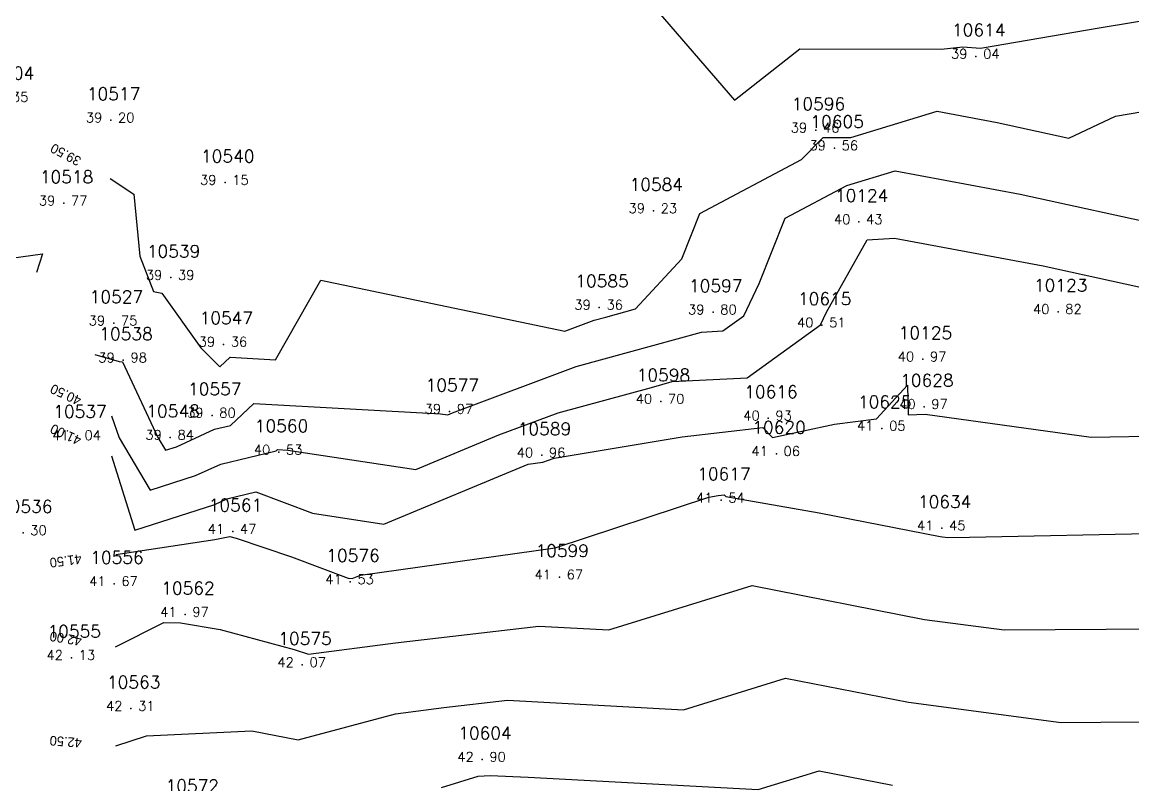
# Model space of a CAD drawing. Header units: millimetres. Extents: x 1412565 to 1412813, y 4931476 to 4931699.
# Drawn here: x 1412627.09 to 1412650.24, y 4931665.79 to 4931681.68 of the extents above; entities that cross this region are included whole.
import ezdxf
from ezdxf.enums import TextEntityAlignment as Align

# ---------------------------------------------------------------- set-up
doc = ezdxf.new("R2010")
doc.units = ezdxf.units.MM
for name, color, linetype in [('CIVIL', 50, 'Continuous'), ('CIVIL-DRAW', 80, 'Continuous'), ('CIVIL-NONAME', 130, 'Continuous'), ('CIVIL-TEXT', 240, 'Continuous'), ('CIVIL-Z', 50, 'Continuous'), ('Tcontours0', 7, 'Continuous'), ('Tcontours1', 7, 'Continuous'), ('Tcontours2', 7, 'Continuous')]:
    doc.layers.add(name, color=color, linetype=linetype)
doc.styles.add('CIVILCADMAIN', font='TXT.SHX')
doc.styles.add('MAVAT_HebTXT', font='hebtxt.shx')
doc.styles.get("Standard").update_dxf_attribs({"font": 'arial.ttf'})

# ---------------------------------------------------------------- blocks, each defined once
blk = doc.blocks.new('CIVIL-ZZ')
at = {"layer": 'CIVIL-DRAW'}
blk.add_point((0, 0), dxfattribs=at)
at = {"layer": 'CIVIL-NONAME'}
blk.add_attdef('NAME', text='', height=1.8, dxfattribs=at).set_placement((0, 2.1), align=Align.CENTER)
at = {"layer": 'CIVIL-TEXT', "flags": 8}
blk.add_attdef('TEXT', text='', height=2, dxfattribs=at).set_placement((0.2, -3.3), align=Align.CENTER)
at = {"layer": 'CIVIL-Z'}
blk.add_attdef('Z1', text='', height=1.6, dxfattribs=at).set_placement((-0.75, -0.225), align=Align.RIGHT)
blk.add_attdef('Z2', (0.75, -0.225), '', height=1.6, dxfattribs=at)

msp = doc.modelspace()

# ---------------------------------------------------------------- linework, layer by layer
at = {"layer": 'Tcontours0', "elevation": 40}
for points in [[(1412628.609, 4931674.756), (1412629.113, 4931674.616), (1412629.182, 4931674.609), (1412629.921, 4931673.029), (1412630.078, 4931672.763), (1412630.308, 4931672.838), (1412631.101, 4931673.2), (1412631.431, 4931673.279), (1412631.919, 4931673.739), (1412635.809, 4931673.524), (1412635.96, 4931673.502), (1412636.058, 4931673.542), (1412638.64, 4931674.508), (1412639.731, 4931674.804), (1412641.248, 4931675.227), (1412641.694, 4931675.249), (1412642.129, 4931675.564), (1412642.455, 4931676.237), (1412642.996, 4931677.602), (1412644.278, 4931678.281), (1412645.285, 4931678.587), (1412647.892, 4931678.101), (1412651.007, 4931677.417)], [(1412625.3, 4931676.553), (1412627.518, 4931676.858), (1412627.391, 4931676.467)]]:
    msp.add_lwpolyline(points, dxfattribs=at)
at = {"layer": 'Tcontours1'}
for points, elevation in [([(1412628.989, 4931682.698), (1412631.382, 4931683.553), (1412631.712, 4931683.645), (1412633.428, 4931683.628), (1412633.509, 4931682.172), (1412635.865, 4931682.511), (1412637.49, 4931682.841), (1412639.509, 4931682.878), (1412641.935, 4931680.056), (1412643.301, 4931681.131), (1412646.248, 4931681.12), (1412646.696, 4931681.172), (1412647.067, 4931681.139), (1412649.536, 4931681.563), (1412652.527, 4931682.056)], 39), ([(1412628.954, 4931672.65), (1412629.438, 4931671.097), (1412631.105, 4931671.635), (1412631.359, 4931671.751), (1412631.96, 4931671.895), (1412633.14, 4931671.451), (1412634.633, 4931671.226), (1412637.64, 4931672.475), (1412637.941, 4931672.517), (1412638.178, 4931672.595), (1412640.85, 4931673.044), (1412642.528, 4931673.234), (1412642.732, 4931673.032), (1412644.023, 4931673.307), (1412644.894, 4931673.419), (1412645.541, 4931674.12), (1412645.56, 4931673.501), (1412645.913, 4931673.512), (1412649.37, 4931673.033), (1412650.937, 4931673.067)], 41), ([(1412629.036, 4931668.668), (1412630.046, 4931669.171), (1412630.39, 4931669.167), (1412631.222, 4931669.025), (1412632.761, 4931668.614), (1412633.06, 4931668.514), (1412634.873, 4931668.751), (1412637.858, 4931669.1), (1412639.318, 4931669.022), (1412642.304, 4931669.945), (1412645.895, 4931669.24), (1412647.561, 4931669.02), (1412650.745, 4931669.039)], 42), ([(1412635.829, 4931665.737), (1412636.596, 4931665.973), (1412636.847, 4931665.989), (1412637.64, 4931665.952), (1412642.434, 4931665.693), (1412643.704, 4931666.086), (1412645.231, 4931665.786)], 43)]:
    msp.add_lwpolyline(points, dxfattribs=dict(at, elevation=elevation))
at = {"layer": 'Tcontours2'}
for points, elevation in [([(1412628.927, 4931678.428), (1412629.423, 4931678.097), (1412629.544, 4931676.809), (1412629.826, 4931676.07), (1412630.005, 4931676.039), (1412630.818, 4931674.895), (1412631.214, 4931674.499), (1412631.428, 4931674.701), (1412632.371, 4931674.649), (1412633.318, 4931676.304), (1412638.404, 4931675.242), (1412639.015, 4931675.471), (1412639.254, 4931675.535), (1412639.874, 4931675.708), (1412640.837, 4931676.751), (1412641.213, 4931677.698), (1412643.335, 4931678.822), (1412643.786, 4931679.282), (1412644.36, 4931679.28), (1412646.163, 4931679.828), (1412647.412, 4931679.595), (1412648.904, 4931679.268), (1412649.877, 4931679.722), (1412651.257, 4931679.959)], 39.5), ([(1412628.953, 4931673.479), (1412629.113, 4931673.025), (1412629.758, 4931671.93), (1412630.706, 4931672.236), (1412631.23, 4931672.476), (1412632.383, 4931672.752), (1412632.411, 4931672.778), (1412632.631, 4931672.766), (1412635.297, 4931672.364), (1412637.028, 4931673.083), (1412638.265, 4931673.545), (1412640.209, 4931674.073), (1412640.642, 4931674.193), (1412642.202, 4931674.271), (1412643.728, 4931675.374), (1412643.856, 4931675.639), (1412644.702, 4931677.149), (1412645.275, 4931677.184), (1412648.373, 4931676.606), (1412650.364, 4931676.169)], 40.5), ([(1412629.041, 4931670.594), (1412631.11, 4931670.907), (1412631.421, 4931670.966), (1412631.552, 4931670.931), (1412632.705, 4931670.545), (1412633.885, 4931670.101), (1412633.97, 4931670.088), (1412634.14, 4931670.159), (1412638.201, 4931670.728), (1412641.402, 4931671.785), (1412641.6, 4931671.818), (1412641.724, 4931671.832), (1412641.756, 4931671.801), (1412643.704, 4931671.462), (1412646.227, 4931670.967), (1412646.378, 4931670.947), (1412646.834, 4931670.95), (1412650.886, 4931671.039)], 41.5), ([(1412629.047, 4931666.605), (1412629.682, 4931666.81), (1412631.877, 4931666.915), (1412632.847, 4931666.732), (1412634.873, 4931667.269), (1412635.877, 4931667.4), (1412637.204, 4931667.556), (1412640.876, 4931667.357), (1412643.004, 4931668.015), (1412645.563, 4931667.513), (1412648.743, 4931667.092), (1412650.397, 4931667.102)], 42.5)]:
    msp.add_lwpolyline(points, dxfattribs=dict(at, elevation=elevation))

# ---------------------------------------------------------------- block references
at = {"layer": 'CIVIL'}
ref = msp.add_blockref('CIVIL-ZZ', (1412646.97, 4931680.97, 39.04), dxfattribs=dict(at, xscale=0.2, yscale=0.2))
ref.add_attrib('Z2', '04', (1412647.12, 4931680.925), dxfattribs={"layer": 'CIVIL-Z', "height": 0.2, "style": 'CIVILCADMAIN'})
ref.add_attrib('Z1', '39', (1412646.45, 4931680.925), dxfattribs={"layer": 'CIVIL-Z', "height": 0.2, "style": 'CIVILCADMAIN'})
ref.add_attrib('NAME', '10614', (1412646.47, 4931681.39), dxfattribs={"layer": 'CIVIL-NONAME', "height": 0.26, "style": 'CIVILCADMAIN'})
ref = msp.add_blockref('CIVIL-ZZ', (1412626.73, 4931680.07, 39.35), dxfattribs=dict(at, xscale=0.2, yscale=0.2))
ref.add_attrib('Z2', '35', (1412626.88, 4931680.025), dxfattribs={"layer": 'CIVIL-Z', "height": 0.2, "style": 'CIVILCADMAIN'})
ref.add_attrib('Z1', '39', (1412626.21, 4931680.025), dxfattribs={"layer": 'CIVIL-Z', "height": 0.2, "style": 'CIVILCADMAIN'})
ref.add_attrib('NAME', '10504', (1412626.23, 4931680.49), dxfattribs={"layer": 'CIVIL-NONAME', "height": 0.26, "style": 'CIVILCADMAIN'})
ref = msp.add_blockref('CIVIL-ZZ', (1412628.94, 4931679.64, 39.2), dxfattribs=dict(at, xscale=0.2, yscale=0.2))
ref.add_attrib('Z2', '20', (1412629.09, 4931679.595), dxfattribs={"layer": 'CIVIL-Z', "height": 0.2, "style": 'CIVILCADMAIN'})
ref.add_attrib('Z1', '39', (1412628.42, 4931679.595), dxfattribs={"layer": 'CIVIL-Z', "height": 0.2, "style": 'CIVILCADMAIN'})
ref.add_attrib('NAME', '10517', (1412628.44, 4931680.06), dxfattribs={"layer": 'CIVIL-NONAME', "height": 0.26, "style": 'CIVILCADMAIN'})
ref = msp.add_blockref('CIVIL-ZZ', (1412643.63, 4931679.43, 39.46), dxfattribs=dict(at, xscale=0.2, yscale=0.2))
ref.add_attrib('Z2', '46', (1412643.78, 4931679.385), dxfattribs={"layer": 'CIVIL-Z', "height": 0.2, "style": 'CIVILCADMAIN'})
ref.add_attrib('Z1', '39', (1412643.11, 4931679.385), dxfattribs={"layer": 'CIVIL-Z', "height": 0.2, "style": 'CIVILCADMAIN'})
ref.add_attrib('NAME', '10596', (1412643.13, 4931679.85), dxfattribs={"layer": 'CIVIL-NONAME', "height": 0.26, "style": 'CIVILCADMAIN'})
ref = msp.add_blockref('CIVIL-ZZ', (1412644.02, 4931679.06, 39.56), dxfattribs=dict(at, xscale=0.2, yscale=0.2))
ref.add_attrib('Z2', '56', (1412644.17, 4931679.015), dxfattribs={"layer": 'CIVIL-Z', "height": 0.2, "style": 'CIVILCADMAIN'})
ref.add_attrib('Z1', '39', (1412643.5, 4931679.015), dxfattribs={"layer": 'CIVIL-Z', "height": 0.2, "style": 'CIVILCADMAIN'})
ref.add_attrib('NAME', '10605', (1412643.52, 4931679.48), dxfattribs={"layer": 'CIVIL-NONAME', "height": 0.26, "style": 'CIVILCADMAIN'})
ref = msp.add_blockref('CIVIL-ZZ', (1412631.32, 4931678.34, 39.15), dxfattribs=dict(at, xscale=0.2, yscale=0.2))
ref.add_attrib('Z2', '15', (1412631.47, 4931678.295), dxfattribs={"layer": 'CIVIL-Z', "height": 0.2, "style": 'CIVILCADMAIN'})
ref.add_attrib('Z1', '39', (1412630.8, 4931678.295), dxfattribs={"layer": 'CIVIL-Z', "height": 0.2, "style": 'CIVILCADMAIN'})
ref.add_attrib('NAME', '10540', (1412630.82, 4931678.76), dxfattribs={"layer": 'CIVIL-NONAME', "height": 0.26, "style": 'CIVILCADMAIN'})
ref = msp.add_blockref('CIVIL-ZZ', (1412627.96, 4931677.91, 39.77), dxfattribs=dict(at, xscale=0.2, yscale=0.2))
ref.add_attrib('Z2', '77', (1412628.11, 4931677.865), dxfattribs={"layer": 'CIVIL-Z', "height": 0.2, "style": 'CIVILCADMAIN'})
ref.add_attrib('Z1', '39', (1412627.44, 4931677.865), dxfattribs={"layer": 'CIVIL-Z', "height": 0.2, "style": 'CIVILCADMAIN'})
ref.add_attrib('NAME', '10518', (1412627.46, 4931678.33), dxfattribs={"layer": 'CIVIL-NONAME', "height": 0.26, "style": 'CIVILCADMAIN'})
ref = msp.add_blockref('CIVIL-ZZ', (1412640.25, 4931677.75, 39.23), dxfattribs=dict(at, xscale=0.2, yscale=0.2))
ref.add_attrib('Z2', '23', (1412640.4, 4931677.705), dxfattribs={"layer": 'CIVIL-Z', "height": 0.2, "style": 'CIVILCADMAIN'})
ref.add_attrib('Z1', '39', (1412639.73, 4931677.705), dxfattribs={"layer": 'CIVIL-Z', "height": 0.2, "style": 'CIVILCADMAIN'})
ref.add_attrib('NAME', '10584', (1412639.75, 4931678.17), dxfattribs={"layer": 'CIVIL-NONAME', "height": 0.26, "style": 'CIVILCADMAIN'})
ref = msp.add_blockref('CIVIL-ZZ', (1412644.53, 4931677.52, 40.43), dxfattribs=dict(at, xscale=0.2, yscale=0.2))
ref.add_attrib('Z2', '43', (1412644.68, 4931677.475), dxfattribs={"layer": 'CIVIL-Z', "height": 0.2, "style": 'CIVILCADMAIN'})
ref.add_attrib('Z1', '40', (1412644.01, 4931677.475), dxfattribs={"layer": 'CIVIL-Z', "height": 0.2, "style": 'CIVILCADMAIN'})
ref.add_attrib('NAME', '10124', (1412644.03, 4931677.94), dxfattribs={"layer": 'CIVIL-NONAME', "height": 0.26, "style": 'CIVILCADMAIN'})
ref = msp.add_blockref('CIVIL-ZZ', (1412630.19, 4931676.36, 39.39), dxfattribs=dict(at, xscale=0.2, yscale=0.2))
ref.add_attrib('Z2', '39', (1412630.34, 4931676.315), dxfattribs={"layer": 'CIVIL-Z', "height": 0.2, "style": 'CIVILCADMAIN'})
ref.add_attrib('Z1', '39', (1412629.67, 4931676.315), dxfattribs={"layer": 'CIVIL-Z', "height": 0.2, "style": 'CIVILCADMAIN'})
ref.add_attrib('NAME', '10539', (1412629.69, 4931676.78), dxfattribs={"layer": 'CIVIL-NONAME', "height": 0.26, "style": 'CIVILCADMAIN'})
ref = msp.add_blockref('CIVIL-ZZ', (1412639.12, 4931675.74, 39.36), dxfattribs=dict(at, xscale=0.2, yscale=0.2))
ref.add_attrib('Z2', '36', (1412639.27, 4931675.695), dxfattribs={"layer": 'CIVIL-Z', "height": 0.2, "style": 'CIVILCADMAIN'})
ref.add_attrib('Z1', '39', (1412638.6, 4931675.695), dxfattribs={"layer": 'CIVIL-Z', "height": 0.2, "style": 'CIVILCADMAIN'})
ref.add_attrib('NAME', '10585', (1412638.62, 4931676.16), dxfattribs={"layer": 'CIVIL-NONAME', "height": 0.26, "style": 'CIVILCADMAIN'})
ref = msp.add_blockref('CIVIL-ZZ', (1412641.49, 4931675.64, 39.8), dxfattribs=dict(at, xscale=0.2, yscale=0.2))
ref.add_attrib('Z2', '80', (1412641.64, 4931675.595), dxfattribs={"layer": 'CIVIL-Z', "height": 0.2, "style": 'CIVILCADMAIN'})
ref.add_attrib('Z1', '39', (1412640.97, 4931675.595), dxfattribs={"layer": 'CIVIL-Z', "height": 0.2, "style": 'CIVILCADMAIN'})
ref.add_attrib('NAME', '10597', (1412640.99, 4931676.06), dxfattribs={"layer": 'CIVIL-NONAME', "height": 0.26, "style": 'CIVILCADMAIN'})
ref = msp.add_blockref('CIVIL-ZZ', (1412648.68, 4931675.65, 40.82), dxfattribs=dict(at, xscale=0.2, yscale=0.2))
ref.add_attrib('Z2', '82', (1412648.83, 4931675.605), dxfattribs={"layer": 'CIVIL-Z', "height": 0.2, "style": 'CIVILCADMAIN'})
ref.add_attrib('Z1', '40', (1412648.16, 4931675.605), dxfattribs={"layer": 'CIVIL-Z', "height": 0.2, "style": 'CIVILCADMAIN'})
ref.add_attrib('NAME', '10123', (1412648.18, 4931676.07), dxfattribs={"layer": 'CIVIL-NONAME', "height": 0.26, "style": 'CIVILCADMAIN'})
ref = msp.add_blockref('CIVIL-ZZ', (1412629, 4931675.41, 39.75), dxfattribs=dict(at, xscale=0.2, yscale=0.2))
ref.add_attrib('Z2', '75', (1412629.15, 4931675.365), dxfattribs={"layer": 'CIVIL-Z', "height": 0.2, "style": 'CIVILCADMAIN'})
ref.add_attrib('Z1', '39', (1412628.48, 4931675.365), dxfattribs={"layer": 'CIVIL-Z', "height": 0.2, "style": 'CIVILCADMAIN'})
ref.add_attrib('NAME', '10527', (1412628.5, 4931675.83), dxfattribs={"layer": 'CIVIL-NONAME', "height": 0.26, "style": 'CIVILCADMAIN'})
ref = msp.add_blockref('CIVIL-ZZ', (1412643.76, 4931675.37, 40.51), dxfattribs=dict(at, xscale=0.2, yscale=0.2))
ref.add_attrib('Z2', '51', (1412643.91, 4931675.325), dxfattribs={"layer": 'CIVIL-Z', "height": 0.2, "style": 'CIVILCADMAIN'})
ref.add_attrib('Z1', '40', (1412643.24, 4931675.325), dxfattribs={"layer": 'CIVIL-Z', "height": 0.2, "style": 'CIVILCADMAIN'})
ref.add_attrib('NAME', '10615', (1412643.26, 4931675.79), dxfattribs={"layer": 'CIVIL-NONAME', "height": 0.26, "style": 'CIVILCADMAIN'})
ref = msp.add_blockref('CIVIL-ZZ', (1412631.29, 4931674.97, 39.36), dxfattribs=dict(at, xscale=0.2, yscale=0.2))
ref.add_attrib('Z2', '36', (1412631.44, 4931674.925), dxfattribs={"layer": 'CIVIL-Z', "height": 0.2, "style": 'CIVILCADMAIN'})
ref.add_attrib('Z1', '39', (1412630.77, 4931674.925), dxfattribs={"layer": 'CIVIL-Z', "height": 0.2, "style": 'CIVILCADMAIN'})
ref.add_attrib('NAME', '10547', (1412630.79, 4931675.39), dxfattribs={"layer": 'CIVIL-NONAME', "height": 0.26, "style": 'CIVILCADMAIN'})
ref = msp.add_blockref('CIVIL-ZZ', (1412645.86, 4931674.66, 40.97), dxfattribs=dict(at, xscale=0.2, yscale=0.2))
ref.add_attrib('Z2', '97', (1412646.01, 4931674.615), dxfattribs={"layer": 'CIVIL-Z', "height": 0.2, "style": 'CIVILCADMAIN'})
ref.add_attrib('Z1', '40', (1412645.34, 4931674.615), dxfattribs={"layer": 'CIVIL-Z', "height": 0.2, "style": 'CIVILCADMAIN'})
ref.add_attrib('NAME', '10125', (1412645.36, 4931675.08), dxfattribs={"layer": 'CIVIL-NONAME', "height": 0.26, "style": 'CIVILCADMAIN'})
ref = msp.add_blockref('CIVIL-ZZ', (1412629.2, 4931674.64, 39.98), dxfattribs=dict(at, xscale=0.2, yscale=0.2))
ref.add_attrib('Z2', '98', (1412629.35, 4931674.595), dxfattribs={"layer": 'CIVIL-Z', "height": 0.2, "style": 'CIVILCADMAIN'})
ref.add_attrib('Z1', '39', (1412628.68, 4931674.595), dxfattribs={"layer": 'CIVIL-Z', "height": 0.2, "style": 'CIVILCADMAIN'})
ref.add_attrib('NAME', '10538', (1412628.7, 4931675.06), dxfattribs={"layer": 'CIVIL-NONAME', "height": 0.26, "style": 'CIVILCADMAIN'})
ref = msp.add_blockref('CIVIL-ZZ', (1412640.4, 4931673.78, 40.7), dxfattribs=dict(at, xscale=0.2, yscale=0.2))
ref.add_attrib('Z2', '70', (1412640.55, 4931673.735), dxfattribs={"layer": 'CIVIL-Z', "height": 0.2, "style": 'CIVILCADMAIN'})
ref.add_attrib('Z1', '40', (1412639.88, 4931673.735), dxfattribs={"layer": 'CIVIL-Z', "height": 0.2, "style": 'CIVILCADMAIN'})
ref.add_attrib('NAME', '10598', (1412639.9, 4931674.2), dxfattribs={"layer": 'CIVIL-NONAME', "height": 0.26, "style": 'CIVILCADMAIN'})
ref = msp.add_blockref('CIVIL-ZZ', (1412636, 4931673.57, 39.97), dxfattribs=dict(at, xscale=0.2, yscale=0.2))
ref.add_attrib('Z2', '97', (1412636.15, 4931673.525), dxfattribs={"layer": 'CIVIL-Z', "height": 0.2, "style": 'CIVILCADMAIN'})
ref.add_attrib('Z1', '39', (1412635.48, 4931673.525), dxfattribs={"layer": 'CIVIL-Z', "height": 0.2, "style": 'CIVILCADMAIN'})
ref.add_attrib('NAME', '10577', (1412635.5, 4931673.99), dxfattribs={"layer": 'CIVIL-NONAME', "height": 0.26, "style": 'CIVILCADMAIN'})
ref = msp.add_blockref('CIVIL-ZZ', (1412645.89, 4931673.67, 40.97), dxfattribs=dict(at, xscale=0.2, yscale=0.2))
ref.add_attrib('Z2', '97', (1412646.04, 4931673.625), dxfattribs={"layer": 'CIVIL-Z', "height": 0.2, "style": 'CIVILCADMAIN'})
ref.add_attrib('Z1', '40', (1412645.37, 4931673.625), dxfattribs={"layer": 'CIVIL-Z', "height": 0.2, "style": 'CIVILCADMAIN'})
ref.add_attrib('NAME', '10628', (1412645.39, 4931674.09), dxfattribs={"layer": 'CIVIL-NONAME', "height": 0.26, "style": 'CIVILCADMAIN'})
ref = msp.add_blockref('CIVIL-ZZ', (1412631.05, 4931673.49, 39.8), dxfattribs=dict(at, xscale=0.2, yscale=0.2))
ref.add_attrib('Z2', '80', (1412631.2, 4931673.445), dxfattribs={"layer": 'CIVIL-Z', "height": 0.2, "style": 'CIVILCADMAIN'})
ref.add_attrib('Z1', '39', (1412630.53, 4931673.445), dxfattribs={"layer": 'CIVIL-Z', "height": 0.2, "style": 'CIVILCADMAIN'})
ref.add_attrib('NAME', '10557', (1412630.55, 4931673.91), dxfattribs={"layer": 'CIVIL-NONAME', "height": 0.26, "style": 'CIVILCADMAIN'})
ref = msp.add_blockref('CIVIL-ZZ', (1412642.64, 4931673.43, 40.93), dxfattribs=dict(at, xscale=0.2, yscale=0.2))
ref.add_attrib('Z2', '93', (1412642.79, 4931673.385), dxfattribs={"layer": 'CIVIL-Z', "height": 0.2, "style": 'CIVILCADMAIN'})
ref.add_attrib('Z1', '40', (1412642.12, 4931673.385), dxfattribs={"layer": 'CIVIL-Z', "height": 0.2, "style": 'CIVILCADMAIN'})
ref.add_attrib('NAME', '10616', (1412642.14, 4931673.85), dxfattribs={"layer": 'CIVIL-NONAME', "height": 0.26, "style": 'CIVILCADMAIN'})
ref = msp.add_blockref('CIVIL-ZZ', (1412630.18, 4931673.03, 39.84), dxfattribs=dict(at, xscale=0.2, yscale=0.2))
ref.add_attrib('Z2', '84', (1412630.33, 4931672.985), dxfattribs={"layer": 'CIVIL-Z', "height": 0.2, "style": 'CIVILCADMAIN'})
ref.add_attrib('Z1', '39', (1412629.66, 4931672.985), dxfattribs={"layer": 'CIVIL-Z', "height": 0.2, "style": 'CIVILCADMAIN'})
ref.add_attrib('NAME', '10548', (1412629.68, 4931673.45), dxfattribs={"layer": 'CIVIL-NONAME', "height": 0.26, "style": 'CIVILCADMAIN'})
ref = msp.add_blockref('CIVIL-ZZ', (1412645.01, 4931673.22, 41.05), dxfattribs=dict(at, xscale=0.2, yscale=0.2))
ref.add_attrib('Z2', '05', (1412645.16, 4931673.175), dxfattribs={"layer": 'CIVIL-Z', "height": 0.2, "style": 'CIVILCADMAIN'})
ref.add_attrib('Z1', '41', (1412644.49, 4931673.175), dxfattribs={"layer": 'CIVIL-Z', "height": 0.2, "style": 'CIVILCADMAIN'})
ref.add_attrib('NAME', '10625', (1412644.51, 4931673.64), dxfattribs={"layer": 'CIVIL-NONAME', "height": 0.26, "style": 'CIVILCADMAIN'})
ref = msp.add_blockref('CIVIL-ZZ', (1412628.24, 4931673.02, 41.04), dxfattribs=dict(at, xscale=0.2, yscale=0.2))
ref.add_attrib('Z2', '04', (1412628.39, 4931672.975), dxfattribs={"layer": 'CIVIL-Z', "height": 0.2, "style": 'CIVILCADMAIN'})
ref.add_attrib('Z1', '41', (1412627.72, 4931672.975), dxfattribs={"layer": 'CIVIL-Z', "height": 0.2, "style": 'CIVILCADMAIN'})
ref.add_attrib('NAME', '10537', (1412627.74, 4931673.44), dxfattribs={"layer": 'CIVIL-NONAME', "height": 0.26, "style": 'CIVILCADMAIN'})
ref = msp.add_blockref('CIVIL-ZZ', (1412632.44, 4931672.72, 40.53), dxfattribs=dict(at, xscale=0.2, yscale=0.2))
ref.add_attrib('Z2', '53', (1412632.59, 4931672.675), dxfattribs={"layer": 'CIVIL-Z', "height": 0.2, "style": 'CIVILCADMAIN'})
ref.add_attrib('Z1', '40', (1412631.92, 4931672.675), dxfattribs={"layer": 'CIVIL-Z', "height": 0.2, "style": 'CIVILCADMAIN'})
ref.add_attrib('NAME', '10560', (1412631.94, 4931673.14), dxfattribs={"layer": 'CIVIL-NONAME', "height": 0.26, "style": 'CIVILCADMAIN'})
ref = msp.add_blockref('CIVIL-ZZ', (1412637.92, 4931672.66, 40.96), dxfattribs=dict(at, xscale=0.2, yscale=0.2))
ref.add_attrib('Z2', '96', (1412638.07, 4931672.615), dxfattribs={"layer": 'CIVIL-Z', "height": 0.2, "style": 'CIVILCADMAIN'})
ref.add_attrib('Z1', '40', (1412637.4, 4931672.615), dxfattribs={"layer": 'CIVIL-Z', "height": 0.2, "style": 'CIVILCADMAIN'})
ref.add_attrib('NAME', '10589', (1412637.42, 4931673.08), dxfattribs={"layer": 'CIVIL-NONAME', "height": 0.26, "style": 'CIVILCADMAIN'})
ref = msp.add_blockref('CIVIL-ZZ', (1412642.81, 4931672.69, 41.06), dxfattribs=dict(at, xscale=0.2, yscale=0.2))
ref.add_attrib('Z2', '06', (1412642.96, 4931672.645), dxfattribs={"layer": 'CIVIL-Z', "height": 0.2, "style": 'CIVILCADMAIN'})
ref.add_attrib('Z1', '41', (1412642.29, 4931672.645), dxfattribs={"layer": 'CIVIL-Z', "height": 0.2, "style": 'CIVILCADMAIN'})
ref.add_attrib('NAME', '10620', (1412642.31, 4931673.11), dxfattribs={"layer": 'CIVIL-NONAME', "height": 0.26, "style": 'CIVILCADMAIN'})
ref = msp.add_blockref('CIVIL-ZZ', (1412641.66, 4931671.72, 41.54), dxfattribs=dict(at, xscale=0.2, yscale=0.2))
ref.add_attrib('Z2', '54', (1412641.81, 4931671.675), dxfattribs={"layer": 'CIVIL-Z', "height": 0.2, "style": 'CIVILCADMAIN'})
ref.add_attrib('Z1', '41', (1412641.14, 4931671.675), dxfattribs={"layer": 'CIVIL-Z', "height": 0.2, "style": 'CIVILCADMAIN'})
ref.add_attrib('NAME', '10617', (1412641.16, 4931672.14), dxfattribs={"layer": 'CIVIL-NONAME', "height": 0.26, "style": 'CIVILCADMAIN'})
ref = msp.add_blockref('CIVIL-ZZ', (1412627.11, 4931671.04, 41.3), dxfattribs=dict(at, xscale=0.2, yscale=0.2))
ref.add_attrib('Z2', '30', (1412627.26, 4931670.995), dxfattribs={"layer": 'CIVIL-Z', "height": 0.2, "style": 'CIVILCADMAIN'})
ref.add_attrib('Z1', '41', (1412626.59, 4931670.995), dxfattribs={"layer": 'CIVIL-Z', "height": 0.2, "style": 'CIVILCADMAIN'})
ref.add_attrib('NAME', '10536', (1412626.61, 4931671.46), dxfattribs={"layer": 'CIVIL-NONAME', "height": 0.26, "style": 'CIVILCADMAIN'})
ref = msp.add_blockref('CIVIL-ZZ', (1412631.48, 4931671.07, 41.47), dxfattribs=dict(at, xscale=0.2, yscale=0.2))
ref.add_attrib('Z2', '47', (1412631.63, 4931671.025), dxfattribs={"layer": 'CIVIL-Z', "height": 0.2, "style": 'CIVILCADMAIN'})
ref.add_attrib('Z1', '41', (1412630.96, 4931671.025), dxfattribs={"layer": 'CIVIL-Z', "height": 0.2, "style": 'CIVILCADMAIN'})
ref.add_attrib('NAME', '10561', (1412630.98, 4931671.49), dxfattribs={"layer": 'CIVIL-NONAME', "height": 0.26, "style": 'CIVILCADMAIN'})
ref = msp.add_blockref('CIVIL-ZZ', (1412646.26, 4931671.14, 41.45), dxfattribs=dict(at, xscale=0.2, yscale=0.2))
ref.add_attrib('Z2', '45', (1412646.41, 4931671.095), dxfattribs={"layer": 'CIVIL-Z', "height": 0.2, "style": 'CIVILCADMAIN'})
ref.add_attrib('Z1', '41', (1412645.74, 4931671.095), dxfattribs={"layer": 'CIVIL-Z', "height": 0.2, "style": 'CIVILCADMAIN'})
ref.add_attrib('NAME', '10634', (1412645.76, 4931671.56), dxfattribs={"layer": 'CIVIL-NONAME', "height": 0.26, "style": 'CIVILCADMAIN'})
ref = msp.add_blockref('CIVIL-ZZ', (1412633.93, 4931670.02, 41.53), dxfattribs=dict(at, xscale=0.2, yscale=0.2))
ref.add_attrib('Z2', '53', (1412634.08, 4931669.975), dxfattribs={"layer": 'CIVIL-Z', "height": 0.2, "style": 'CIVILCADMAIN'})
ref.add_attrib('Z1', '41', (1412633.41, 4931669.975), dxfattribs={"layer": 'CIVIL-Z', "height": 0.2, "style": 'CIVILCADMAIN'})
ref.add_attrib('NAME', '10576', (1412633.43, 4931670.44), dxfattribs={"layer": 'CIVIL-NONAME', "height": 0.26, "style": 'CIVILCADMAIN'})
ref = msp.add_blockref('CIVIL-ZZ', (1412638.29, 4931670.12, 41.67), dxfattribs=dict(at, xscale=0.2, yscale=0.2))
ref.add_attrib('Z2', '67', (1412638.44, 4931670.075), dxfattribs={"layer": 'CIVIL-Z', "height": 0.2, "style": 'CIVILCADMAIN'})
ref.add_attrib('Z1', '41', (1412637.77, 4931670.075), dxfattribs={"layer": 'CIVIL-Z', "height": 0.2, "style": 'CIVILCADMAIN'})
ref.add_attrib('NAME', '10599', (1412637.79, 4931670.54), dxfattribs={"layer": 'CIVIL-NONAME', "height": 0.26, "style": 'CIVILCADMAIN'})
ref = msp.add_blockref('CIVIL-ZZ', (1412629.01, 4931669.98, 41.67), dxfattribs=dict(at, xscale=0.2, yscale=0.2))
ref.add_attrib('Z2', '67', (1412629.16, 4931669.935), dxfattribs={"layer": 'CIVIL-Z', "height": 0.2, "style": 'CIVILCADMAIN'})
ref.add_attrib('Z1', '41', (1412628.49, 4931669.935), dxfattribs={"layer": 'CIVIL-Z', "height": 0.2, "style": 'CIVILCADMAIN'})
ref.add_attrib('NAME', '10556', (1412628.51, 4931670.4), dxfattribs={"layer": 'CIVIL-NONAME', "height": 0.26, "style": 'CIVILCADMAIN'})
ref = msp.add_blockref('CIVIL-ZZ', (1412630.49, 4931669.34, 41.97), dxfattribs=dict(at, xscale=0.2, yscale=0.2))
ref.add_attrib('Z2', '97', (1412630.64, 4931669.295), dxfattribs={"layer": 'CIVIL-Z', "height": 0.2, "style": 'CIVILCADMAIN'})
ref.add_attrib('Z1', '41', (1412629.97, 4931669.295), dxfattribs={"layer": 'CIVIL-Z', "height": 0.2, "style": 'CIVILCADMAIN'})
ref.add_attrib('NAME', '10562', (1412629.99, 4931669.76), dxfattribs={"layer": 'CIVIL-NONAME', "height": 0.26, "style": 'CIVILCADMAIN'})
ref = msp.add_blockref('CIVIL-ZZ', (1412628.12, 4931668.44, 42.13), dxfattribs=dict(at, xscale=0.2, yscale=0.2))
ref.add_attrib('Z2', '13', (1412628.27, 4931668.395), dxfattribs={"layer": 'CIVIL-Z', "height": 0.2, "style": 'CIVILCADMAIN'})
ref.add_attrib('Z1', '42', (1412627.6, 4931668.395), dxfattribs={"layer": 'CIVIL-Z', "height": 0.2, "style": 'CIVILCADMAIN'})
ref.add_attrib('NAME', '10555', (1412627.62, 4931668.86), dxfattribs={"layer": 'CIVIL-NONAME', "height": 0.26, "style": 'CIVILCADMAIN'})
ref = msp.add_blockref('CIVIL-ZZ', (1412632.93, 4931668.29, 42.07), dxfattribs=dict(at, xscale=0.2, yscale=0.2))
ref.add_attrib('Z2', '07', (1412633.08, 4931668.245), dxfattribs={"layer": 'CIVIL-Z', "height": 0.2, "style": 'CIVILCADMAIN'})
ref.add_attrib('Z1', '42', (1412632.41, 4931668.245), dxfattribs={"layer": 'CIVIL-Z', "height": 0.2, "style": 'CIVILCADMAIN'})
ref.add_attrib('NAME', '10575', (1412632.43, 4931668.71), dxfattribs={"layer": 'CIVIL-NONAME', "height": 0.26, "style": 'CIVILCADMAIN'})
ref = msp.add_blockref('CIVIL-ZZ', (1412629.36, 4931667.38, 42.31), dxfattribs=dict(at, xscale=0.2, yscale=0.2))
ref.add_attrib('Z2', '31', (1412629.51, 4931667.335), dxfattribs={"layer": 'CIVIL-Z', "height": 0.2, "style": 'CIVILCADMAIN'})
ref.add_attrib('Z1', '42', (1412628.84, 4931667.335), dxfattribs={"layer": 'CIVIL-Z', "height": 0.2, "style": 'CIVILCADMAIN'})
ref.add_attrib('NAME', '10563', (1412628.86, 4931667.8), dxfattribs={"layer": 'CIVIL-NONAME', "height": 0.26, "style": 'CIVILCADMAIN'})
ref = msp.add_blockref('CIVIL-ZZ', (1412636.68, 4931666.32, 42.9), dxfattribs=dict(at, xscale=0.2, yscale=0.2))
ref.add_attrib('Z2', '90', (1412636.83, 4931666.275), dxfattribs={"layer": 'CIVIL-Z', "height": 0.2, "style": 'CIVILCADMAIN'})
ref.add_attrib('Z1', '42', (1412636.16, 4931666.275), dxfattribs={"layer": 'CIVIL-Z', "height": 0.2, "style": 'CIVILCADMAIN'})
ref.add_attrib('NAME', '10604', (1412636.18, 4931666.74), dxfattribs={"layer": 'CIVIL-NONAME', "height": 0.26, "style": 'CIVILCADMAIN'})
ref = msp.add_blockref('CIVIL-ZZ', (1412630.58, 4931665.22, 43.03), dxfattribs=dict(at, xscale=0.2, yscale=0.2))
ref.add_attrib('Z2', '03', (1412630.73, 4931665.175), dxfattribs={"layer": 'CIVIL-Z', "height": 0.2, "style": 'CIVILCADMAIN'})
ref.add_attrib('Z1', '43', (1412630.06, 4931665.175), dxfattribs={"layer": 'CIVIL-Z', "height": 0.2, "style": 'CIVILCADMAIN'})
ref.add_attrib('NAME', '10572', (1412630.08, 4931665.64), dxfattribs={"layer": 'CIVIL-NONAME', "height": 0.26, "style": 'CIVILCADMAIN'})

# ---------------------------------------------------------------- texts
at = {"layer": 'Tcontours1', "style": 'MAVAT_HebTXT'}
for s, rotation, p in [('41.00', 155.3088, (1412628, 4931673.089, 41)), ('42.00', 170.7064, (1412628, 4931668.837, 42))]:
    msp.add_text(s, height=0.2, rotation=rotation, dxfattribs=at).set_placement(p, align=Align.MIDDLE_CENTER)
at = {"layer": 'Tcontours2', "style": 'MAVAT_HebTXT'}
for s, rotation, p in [('39.50', 151.9432, (1412628, 4931678.922, 39.5)), ('40.50', 155.1658, (1412628, 4931673.92, 40.5)), ('41.50', 187.4776, (1412628, 4931670.458, 41.5)), ('42.50', 175.4132, (1412628, 4931666.689, 42.5))]:
    msp.add_text(s, height=0.2, rotation=rotation, dxfattribs=at).set_placement(p, align=Align.MIDDLE_CENTER)

doc.saveas('drawing.dxf')
